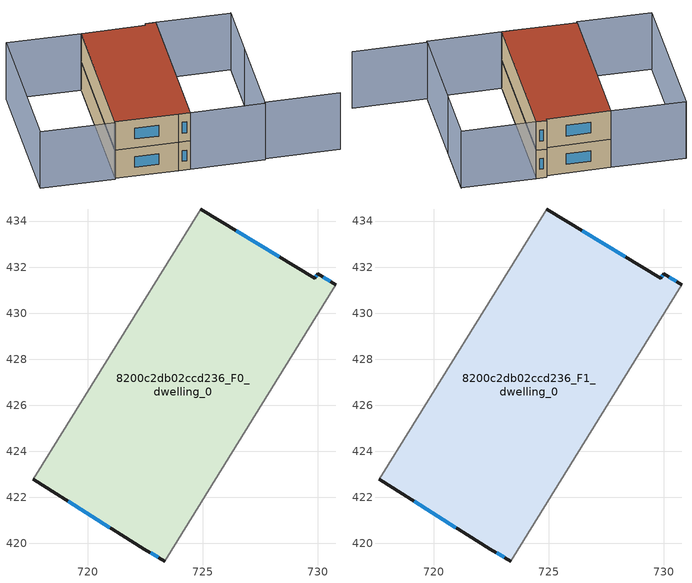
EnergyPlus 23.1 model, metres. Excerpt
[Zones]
8200c2db02ccd236_F0_dwelling_0
 floor ground (EU_floor_Construction): 729.99,431.72 730.77,431.23 723.34,419.24 722.47,419.75 717.65,422.78 724.92,434.52 729.87,431.52 z0
 wall outside (EU_wall_Construction): 730.77,431.23 729.99,431.72 729.87,431.52 724.92,434.52 / 717.65,422.78 722.47,419.75 723.34,419.24 z0:3
 wall adiabatic (EU_wall_Construction): 723.34,419.24 730.77,431.23 / 724.92,434.52 717.65,422.78 z0:3
 window (EU_Window_Construction): 730.53,431.38 730.23,431.56 / 722.74,419.59 723.07,419.4 / 719.15,421.83 720.96,420.69 / 728.33,432.45 726.46,433.59 / 729.95,431.65 729.91,431.58 z0.93:2.07
8200c2db02ccd236_F1_dwelling_0
 floor to 8200c2db02ccd236_F0_dwelling_0 (EU_floor_Construction): 729.99,431.72 730.77,431.23 723.34,419.24 722.47,419.75 717.65,422.78 724.92,434.52 729.87,431.52 z3
 wall outside (EU_wall_Construction): 730.77,431.23 729.99,431.72 729.87,431.52 724.92,434.52 / 717.65,422.78 722.47,419.75 723.34,419.24 z3:6
 wall adiabatic (EU_wall_Construction): 723.34,419.24 730.77,431.23 / 724.92,434.52 717.65,422.78 z3:6
 window (EU_Window_Construction): 730.53,431.38 730.23,431.56 / 722.74,419.59 723.07,419.4 / 719.15,421.83 720.96,420.69 / 728.33,432.45 726.46,433.59 / 729.95,431.65 729.91,431.58 z3.93:5.07
 roof outside (EU_roof_Construction): 723.34,419.24 730.77,431.23 729.99,431.72 729.87,431.52 724.92,434.52 717.65,422.78 722.47,419.75 z6
shading: 734.83,412.31 729.13,415.85 / 729.13,415.85 736.52,427.78 / 723.34,419.24 730.77,431.23 / 730.77,431.23 736.47,427.7 / 736.47,427.7 729.04,415.71 / 729.04,415.71 723.34,419.24 / 711.89,426.21 719.22,438.06 / 719.22,438.06 724.92,434.52 / 724.92,434.52 717.59,422.68 / 717.59,422.68 711.89,426.21 z0:6
[Building]
EU S2 Campaign: North Axis=0; Terrain=City; Solar Distribution=FullExterior
[Site:Location]
Montreal-Trudeau.Intl.AP: Latitude=45.4667; Longitude=-73.75; Time Zone=-5; Elevation=36
[SizingPeriod:WeatherFileDays]
AnnualSizingPeriod: Begin Month=1; Begin Day of Month=1; End Month=12; End Day of Month=31; Day of Week for Start Day=Monday; Use Weather File Daylight Saving Period=No; Use Weather File Rain and Snow Indicators=No
[MATERIAL]
EU_InternalMass_Material: Roughness=MediumRough; Thickness=0.1; Conductivity=1; Density=1800; Specific Heat=900; Thermal Absorptance=0.9; Solar Absorptance=0.7; Visible Absorptance=0.7
[MATERIAL:NOMASS] Roughness=MediumRough; Thermal Absorptance=0.9; Solar Absorptance=0.7; Visible Absorptance=0.7
Name | Thermal Resistance
EU_wall_NoMass; EU_floor_NoMass | 1.51479
EU_roof_NoMass | 2.84114
[WINDOWMATERIAL:SIMPLEGLAZINGSYSTEM]
EU_Window_SimpleGlazing: UFactor=3.53504; Solar Heat Gain Coefficient=0.8; Visible Transmittance=0.8
[CONSTRUCTION]
EU_wall_Construction: EU_wall_NoMass
EU_roof_Construction: EU_roof_NoMass
EU_floor_Construction: EU_floor_NoMass
EU_Window_Construction: EU_Window_SimpleGlazing
EU_InternalMass_Construction: EU_InternalMass_Material
[ZONE] Type=1; Multiplier=1; Ceiling Height=autocalculate; Floor Area=autocalculate; Part of Total Floor Area=Yes
Name | Volume
8200c2db02ccd236_F0_dwelling_0 | 279.48
8200c2db02ccd236_F1_dwelling_0 | 279.479
[INTERNALMASS] Construction=EU_InternalMass_Construction; Surface Area=93.1599
Name | Zone or ZoneList
8200c2db02ccd236_F0_dwelling_0_EU_InternalMass | 8200c2db02ccd236_F0_dwelling_0
8200c2db02ccd236_F1_dwelling_0_EU_InternalMass | 8200c2db02ccd236_F1_dwelling_0
[OTHEREQUIPMENT] Fuel Type=Electricity; Design Level Calculation Method=Watts/Area; Power per Zone Floor Area=1; Fraction Latent=0; Fraction Radiant=0; Fraction Lost=0; Carbon Dioxide Generation Rate=0; EndUse Subcategory=EU_Step8_InternalGains
Name | Zone or ZoneList or Space or SpaceList | Schedule
EU_Step8_InternalGain_8200c2db02ccd236_F0_dwelling_0_f000 | 8200c2db02ccd236_F0_dwelling_0 | EU_Step8_GainSchedule_8200c2db02ccd236_F0_dwelling_0_f000
EU_Step8_InternalGain_8200c2db02ccd236_F1_dwelling_0_f000 | 8200c2db02ccd236_F1_dwelling_0 | EU_Step8_GainSchedule_8200c2db02ccd236_F1_dwelling_0_f000
[ZONEVENTILATION:DESIGNFLOWRATE] Schedule=EU_AlwaysOn; Design Flow Rate Calculation Method=AirChanges/Hour; Air Changes per Hour=0.775154; Ventilation Type=Natural; Fan Pressure Rise=0; Fan Total Efficiency=1; Constant Term Coefficient=1; Temperature Term Coefficient=0; Velocity Term Coefficient=0; Velocity Squared Term Coefficient=0; Minimum Indoor Temperature=-100; Maximum Indoor Temperature=100; Delta Temperature=-100; Minimum Outdoor Temperature=-100; Maximum Outdoor Temperature=100; Maximum Wind Speed=40
Name | Zone or ZoneList or Space or SpaceList
EU_ConstantAir_8200c2db02ccd236_F0_dwelling_0 | 8200c2db02ccd236_F0_dwelling_0
EU_ConstantAir_8200c2db02ccd236_F1_dwelling_0 | 8200c2db02ccd236_F1_dwelling_0
[HVACTEMPLATE:THERMOSTAT] Constant Heating Setpoint=20; Constant Cooling Setpoint=50
EU_HeatOnly_8200c2db02ccd236_F0_dwelling_0; EU_HeatOnly_8200c2db02ccd236_F1_dwelling_0
[HVACTEMPLATE:ZONE:IDEALLOADSAIRSYSTEM] System Availability Schedule=EU_AlwaysOn; Maximum Heating Supply Air Temperature=50; Minimum Cooling Supply Air Temperature=13; Maximum Heating Supply Air Humidity Ratio=0.0156; Minimum Cooling Supply Air Humidity Ratio=0.0077; Heating Limit=NoLimit; Cooling Limit=NoLimit; Heating Availability Schedule=EU_AlwaysOn; Cooling Availability Schedule=EU_CoolingOff; Dehumidification Control Type=ConstantSensibleHeatRatio; Cooling Sensible Heat Ratio=0.7; Dehumidification Setpoint=60; Humidification Control Type=None; Humidification Setpoint=30; Outdoor Air Method=None; Outdoor Air Flow Rate per Person=0.00944; Outdoor Air Flow Rate per Zone Floor Area=0; Outdoor Air Flow Rate per Zone=0; Demand Controlled Ventilation Type=None; Outdoor Air Economizer Type=NoEconomizer; Heat Recovery Type=None; Sensible Heat Recovery Effectiveness=0.7; Latent Heat Recovery Effectiveness=0.65
Name | Template Thermostat
8200c2db02ccd236_F0_dwelling_0 | EU_HeatOnly_8200c2db02ccd236_F0_dwelling_0
8200c2db02ccd236_F1_dwelling_0 | EU_HeatOnly_8200c2db02ccd236_F1_dwelling_0
[SIZING:ZONE] Zone Cooling Design Supply Air Temperature Input Method=SupplyAirTemperature; Zone Cooling Design Supply Air Temperature=13; Zone Heating Design Supply Air Temperature Input Method=SupplyAirTemperature; Zone Heating Design Supply Air Temperature=50; Zone Cooling Design Supply Air Humidity Ratio=0.008; Zone Heating Design Supply Air Humidity Ratio=0.008; Cooling Design Air Flow Method=DesignDay; Cooling Design Air Flow Rate=0; Cooling Minimum Air Flow per Zone Floor Area=0.000762; Cooling Minimum Air Flow=0; Cooling Minimum Air Flow Fraction=0.2; Heating Design Air Flow Method=DesignDay; Heating Design Air Flow Rate=0; Heating Maximum Air Flow per Zone Floor Area=0.002032; Heating Maximum Air Flow=0.141576; Heating Maximum Air Flow Fraction=0.3; Account for Dedicated Outdoor Air System=No; Dedicated Outdoor Air System Control Strategy=NeutralSupplyAir; Dedicated Outdoor Air Low Setpoint Temperature for Design=autosize; Dedicated Outdoor Air High Setpoint Temperature for Design=autosize; Zone Load Sizing Method=Sensible Load Only No Latent Load; Zone Latent Cooling Design Supply Air Humidity Ratio Input Method=HumidityRatioDifference; Zone Cooling Design Supply Air Humidity Ratio Difference=0.005; Zone Latent Heating Design Supply Air Humidity Ratio Input Method=HumidityRatioDifference; Zone Humidification Design Supply Air Humidity Ratio Difference=0.005
8200c2db02ccd236_F0_dwelling_0; 8200c2db02ccd236_F1_dwelling_0
[SCHEDULE:CONSTANT]
Name | Hourly Value
EU_AlwaysOn | 1
EU_CoolingOff | 0
[SCHEDULE:FILE] Column Number=1; Rows to Skip at Top=0; Number of Hours of Data=8760; Column Separator=Comma; Interpolate to Timestep=No; Minutes per Item=60; Adjust Schedule for Daylight Savings=Yes
Name | File
EU_Step8_GainSchedule_8200c2db02ccd236_F0_dwelling_0_f000 | ../../schedules/8200c2db02ccd236/8200c2db02ccd236_F0_dwelling_0_f000_gain.csv
EU_Step8_GainSchedule_8200c2db02ccd236_F1_dwelling_0_f000 | ../../schedules/8200c2db02ccd236/8200c2db02ccd236_F1_dwelling_0_f000_gain.csv
